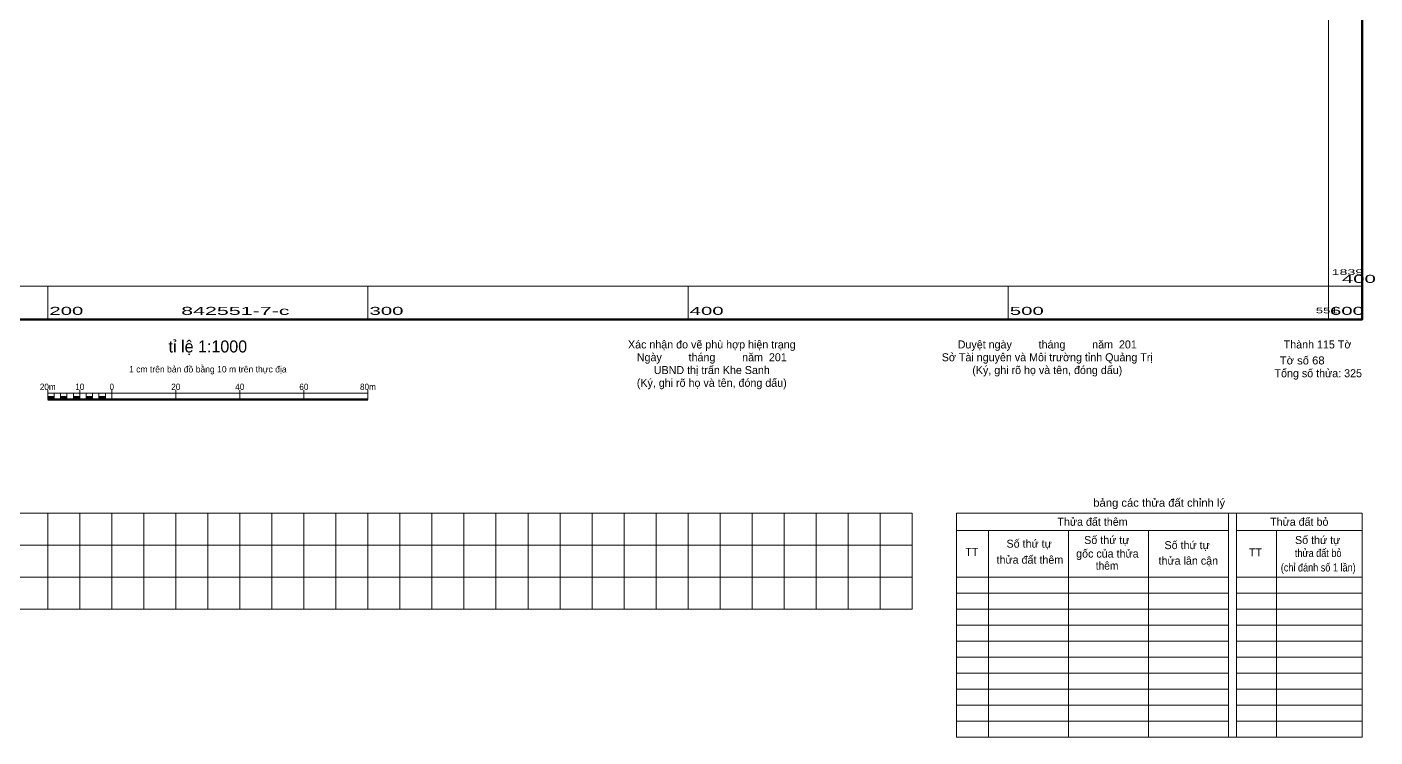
# Model space of a CAD drawing. Header units: metres. Extents: x 550890 to 551618, y 1839259 to 1840146.
# Drawn here: x 551193.5 to 551614.6, y 1839259 to 1839481 of the extents above; entities that cross this region are included whole.
import ezdxf
from ezdxf.enums import TextEntityAlignment as Align

# ---------------------------------------------------------------- set-up
doc = ezdxf.new("R2010")
doc.units = ezdxf.units.M
doc.header["$LTSCALE"] = 0.8
doc.layers.add('1', color=7, linetype='Continuous', lineweight=13)
doc.layers.add('63', color=7, linetype='Continuous', lineweight=13)

msp = doc.modelspace()

# ---------------------------------------------------------------- hatches: boundary and pattern name
at = {"layer": '1'}
for points in [[(551200, 1839364.5), (551200, 1839365.5), (551202, 1839365.5), (551202, 1839364.5)], [(551204, 1839364.5), (551204, 1839365.5), (551206, 1839365.5), (551206, 1839364.5)], [(551208, 1839364.5), (551208, 1839365.5), (551210, 1839365.5), (551210, 1839364.5)], [(551212, 1839364.5), (551212, 1839365.5), (551214, 1839365.5), (551214, 1839364.5)], [(551216, 1839364.5), (551216, 1839365.5), (551218, 1839365.5), (551218, 1839364.5)]]:
    msp.add_hatch(color=256, dxfattribs=at).paths.add_polyline_path(points)

# ---------------------------------------------------------------- linework, layer by layer
for p, q in [((551200, 1839364.5), (551200, 1839367.5)), ((551200, 1839366.5), (551300, 1839366.5)), ((551202, 1839364.5), (551202, 1839366.5)), ((551204, 1839364.5), (551204, 1839366.5)), ((551206, 1839364.5), (551206, 1839366.5)), ((551208, 1839364.5), (551208, 1839366.5)), ((551210, 1839364.5), (551210, 1839367.5)), ((551210, 1839364.5), (551210, 1839366.5)), ((551212, 1839364.5), (551212, 1839366.5)), ((551214, 1839364.5), (551214, 1839366.5)), ((551216, 1839364.5), (551216, 1839366.5)), ((551218, 1839364.5), (551218, 1839366.5)), ((551220, 1839364.5), (551220, 1839367.5)), ((551240, 1839364.5), (551240, 1839367.5)), ((551260, 1839364.5), (551260, 1839367.5)), ((551280, 1839364.5), (551280, 1839367.5)), ((551300, 1839364.5), (551300, 1839367.5)), ((551200, 1839329), (551200, 1839299)), ((551210, 1839329), (551210, 1839299)), ((551220, 1839329), (551220, 1839299)), ((551230, 1839329), (551230, 1839299)), ((551240, 1839329), (551240, 1839299)), ((551250, 1839329), (551250, 1839299)), ((551260, 1839329), (551260, 1839299)), ((551270, 1839329), (551270, 1839299)), ((551280, 1839329), (551280, 1839299)), ((551290, 1839329), (551290, 1839299)), ((551300, 1839329), (551300, 1839299)), ((551310, 1839329), (551310, 1839299)), ((551320, 1839329), (551320, 1839299)), ((551330, 1839329), (551330, 1839299)), ((551340, 1839329), (551340, 1839299)), ((551350, 1839329), (551350, 1839299)), ((551360, 1839329), (551360, 1839299)), ((551370, 1839329), (551370, 1839299)), ((551380, 1839329), (551380, 1839299)), ((551390, 1839329), (551390, 1839299)), ((551400, 1839329), (551400, 1839299)), ((551410, 1839329), (551410, 1839299)), ((551420, 1839329), (551420, 1839299)), ((551430, 1839329), (551430, 1839299)), ((551440, 1839329), (551440, 1839299)), ((551450, 1839329), (551450, 1839299)), ((551460, 1839329), (551460, 1839299)), ((551470, 1839329), (551470, 1839299)), ((551483.84, 1839329), (551610.5, 1839329)), ((551483.84, 1839329), (551483.84, 1839259)), ((551568.84, 1839329), (551568.84, 1839259)), ((551571.34, 1839329), (551571.34, 1839259)), ((551610.5, 1839329), (551610.5, 1839259)), ((551483.84, 1839323.63), (551568.84, 1839323.63)), ((551493.84, 1839323.63), (551493.84, 1839259)), ((551518.84, 1839323.63), (551518.84, 1839259)), ((551543.84, 1839323.63), (551543.84, 1839259)), ((551571.34, 1839323.63), (551610.5, 1839323.63)), ((551583.84, 1839323.63), (551583.84, 1839259)), ((550900, 1839319), (551470, 1839319)), ((550900, 1839309), (551470, 1839309)), ((551483.84, 1839309), (551568.84, 1839309)), ((551571.34, 1839309), (551610.5, 1839309)), ((551483.84, 1839304), (551568.84, 1839304)), ((551571.34, 1839304), (551610.5, 1839304)), ((551483.84, 1839299), (551568.84, 1839299)), ((551571.34, 1839299), (551610.5, 1839299)), ((551483.84, 1839294), (551568.84, 1839294)), ((551571.34, 1839294), (551610.5, 1839294)), ((551483.84, 1839289), (551568.84, 1839289)), ((551571.34, 1839289), (551610.5, 1839289)), ((551483.84, 1839284), (551568.84, 1839284)), ((551571.34, 1839284), (551610.5, 1839284)), ((551483.84, 1839279), (551568.84, 1839279)), ((551610.5, 1839279), (551571.34, 1839279)), ((551483.84, 1839274), (551568.84, 1839274)), ((551571.34, 1839274), (551610.5, 1839274)), ((551483.84, 1839269), (551568.84, 1839269)), ((551610.5, 1839269), (551571.34, 1839269)), ((551483.84, 1839264), (551568.84, 1839264)), ((551571.34, 1839264), (551610.5, 1839264)), ((551483.84, 1839259), (551568.84, 1839259)), ((551568.84, 1839259), (551571.34, 1839259)), ((551610.5, 1839259), (551571.34, 1839259))]:
    msp.add_line(p, q, dxfattribs=at)
at = {"layer": '1', "lineweight": 53}
msp.add_line((551200, 1839364.5), (551300, 1839364.5), dxfattribs=at)
at = {"layer": '1'}
for points in [[(551200, 1839364.5), (551200, 1839365.5), (551202, 1839365.5), (551202, 1839364.5)], [(551204, 1839364.5), (551204, 1839365.5), (551206, 1839365.5), (551206, 1839364.5)], [(551208, 1839364.5), (551208, 1839365.5), (551210, 1839365.5), (551210, 1839364.5)], [(551212, 1839364.5), (551212, 1839365.5), (551214, 1839365.5), (551214, 1839364.5)], [(551216, 1839364.5), (551216, 1839365.5), (551218, 1839365.5), (551218, 1839364.5)]]:
    msp.add_lwpolyline(points, close=True, dxfattribs=at)
msp.add_lwpolyline([(551470, 1839299), (550900, 1839299), (550900, 1839329), (551470, 1839329)], dxfattribs=at)
at = {"layer": '63'}
for p, q in [((551200, 1839400), (551200, 1839389.5)), ((551300, 1839400), (551300, 1839389.5)), ((551400, 1839400), (551400, 1839389.5)), ((551500, 1839400), (551500, 1839389.5)), ((551600, 1839400), (551600, 1839389.5)), ((551600, 1839400), (551610.5, 1839400))]:
    msp.add_line(p, q, dxfattribs=at)
at = {"layer": '63', "lineweight": 158}
msp.add_lwpolyline([(550889.5, 1840110.5), (551610.5, 1840110.5), (551610.5, 1839389.5), (550889.5, 1839389.5)], close=True, dxfattribs=at)
at = {"layer": '63'}
msp.add_lwpolyline([(551383.96, 1840100), (551600, 1840100), (551600, 1839400), (550900, 1839400), (550900, 1840100), (551379.89, 1840100)], dxfattribs=at)

# ---------------------------------------------------------------- texts
at = {"layer": '1'}
for s, height, p in [('tỉ lệ 1:1000', 3.75, (551250, 1839379.25)), ('Xác nhận đo vẽ phù hợp hiện trạng', 2.5, (551407.41, 1839380.5)), ('Duyệt ngày         tháng         năm  201', 2.5, (551512.19, 1839380.5)), ('Ngày         tháng         năm  201', 2.5, (551407.41, 1839376.5)), ('Sở Tài nguyên và Môi trường tỉnh Quảng Trị', 2.5, (551512.19, 1839376.5)), ('1 cm trên bản đồ bằng 10 m trên thực địa', 2, (551249.99, 1839373)), ('UBND thị trấn Khe Sanh', 2.5, (551407.41, 1839372.5)), ('(Ký, ghi rõ họ và tên, đóng dấu)', 2.5, (551512.19, 1839372.5)), ('(Ký, ghi rõ họ và tên, đóng dấu)', 2.5, (551407.4, 1839368.5)), ('Thửa đất thêm', 2.5, (551526.32, 1839325.06)), ('Thửa đất bỏ', 2.5, (551590.9, 1839325.06)), ('Số thứ tự', 2.5, (551530.8, 1839319.36)), ('Số thứ tự', 2.5, (551596.65, 1839319.36)), ('TT', 2.5, (551488.63, 1839315.64)), ('Số thứ tự', 2.5, (551506.54, 1839318.22)), ('gốc của thửa', 2.5, (551530.97, 1839315.11)), ('Số thứ tự', 2.5, (551555.89, 1839317.76)), ('TT', 2.5, (551577.23, 1839315.52)), ('thửa đất thêm', 2.5, (551506.77, 1839313.2)), ('thửa lân cận', 2.5, (551556.25, 1839312.9))]:
    msp.add_text(s, height=height, dxfattribs=at).set_placement(p, align=Align.CENTER)
for s, height, width, p in [('20m', 2, 0.95, (551200, 1839367.5)), ('10', 2, 0.95, (551209.99, 1839367.5)), ('0', 2, 0.9, (551220, 1839367.5)), ('20', 2, 0.95, (551239.99, 1839367.5)), ('40', 2, 0.95, (551259.99, 1839367.5)), ('60', 2, 0.95, (551279.99, 1839367.5)), ('80m', 2, 0.95, (551300, 1839367.5)), ('bảng các thửa đất chỉnh lý', 2.5, 1.05, (551547.15, 1839331.02)), ('thửa đất bỏ', 2.5, 0.85, (551596.82, 1839315.28)), ('thêm', 2.5, 0.95, (551530.88, 1839311.34)), ('(chỉ đánh số 1 lần)', 2.5, 0.85, (551596.83, 1839310.77))]:
    msp.add_text(s, height=height, dxfattribs=dict(at, width=width)).set_placement(p, align=Align.CENTER)
at = {"layer": '63', "width": 1.9}
for s, height, p in [('1839', 1.75, (551601, 1839403.5)), ('200', 2.5, (551200.5, 1839391)), ('300', 2.5, (551300.5, 1839391)), ('400', 2.5, (551400.5, 1839391)), ('500', 2.5, (551500.5, 1839391)), ('600', 2.5, (551600.5, 1839391))]:
    msp.add_text(s, height=height, dxfattribs=at).set_placement(p)
at = {"layer": '63'}
for s, height, width, p in [('400', 2.5, 1.9, (551614.82, 1839401)), ('551', 1.75, 1.75, (551602.9, 1839391.5)), ('Tờ số 68', 2.5, 1.05, (551598.82, 1839375.5))]:
    msp.add_text(s, height=height, dxfattribs=dict(at, width=width)).set_placement(p, align=Align.RIGHT)
at = {"layer": '63', "width": 2}
msp.add_text('842551-7-c', height=2.5, dxfattribs=at).set_placement((551258.59, 1839391), align=Align.CENTER)
at = {"layer": '63'}
for s, p in [('Thành 115 Tờ', (551607.19, 1839380.5)), ('Tổng số thửa: 325', (551610.5, 1839371.5))]:
    msp.add_text(s, height=2.5, dxfattribs=at).set_placement(p, align=Align.RIGHT)

doc.saveas('drawing.dxf')
